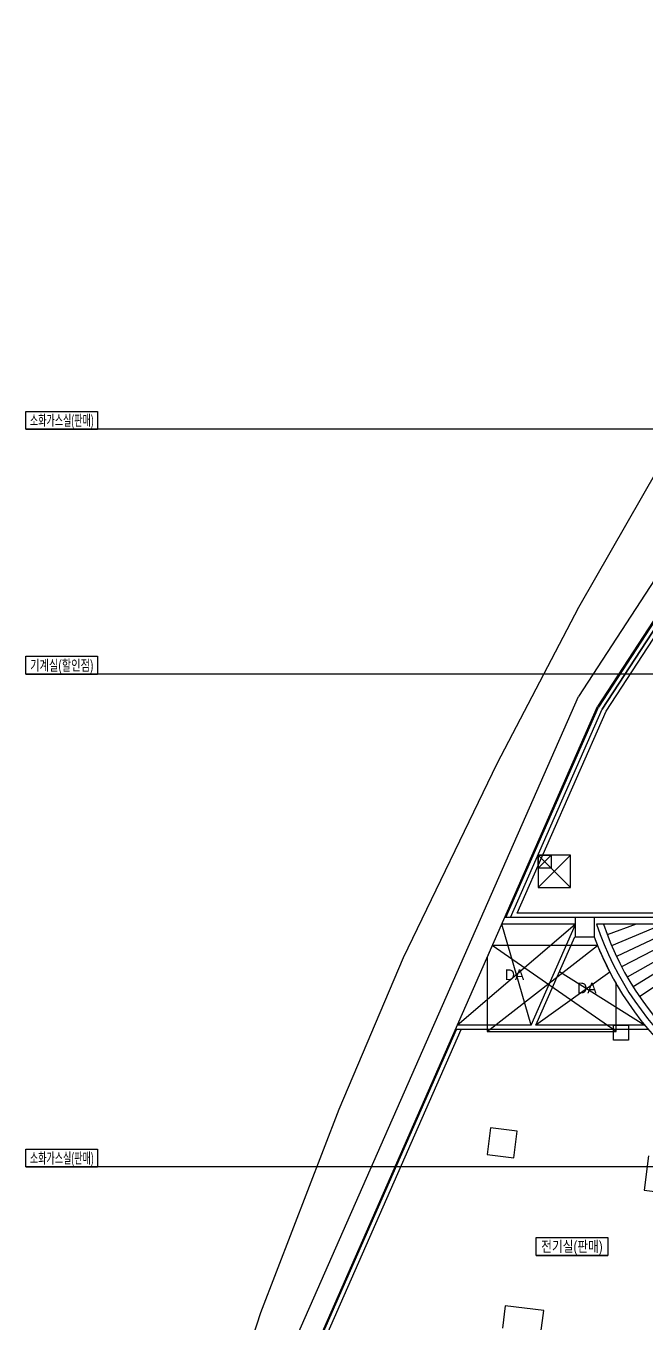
# Model space of a CAD drawing. Header units: millimetres. Extents: x -7718 to 421089, y 87466 to 341395.
# Drawn here: x 70940 to 99750, y 194709 to 254959 of the extents above; entities that cross this region are included whole.
import ezdxf
from ezdxf.enums import TextEntityAlignment as Align

# ---------------------------------------------------------------- set-up
doc = ezdxf.new("R2010")
doc.units = ezdxf.units.MM
doc.header["$LTSCALE"] = 200
doc.header["$MEASUREMENT"] = 0
for name, color, linetype in [('e-plan', 9, 'CONTINUOUS'), ('e-room-box', 7, 'CONTINUOUS'), ('e-text', 6, 'CONTINUOUS')]:
    doc.layers.add(name, color=color, linetype=linetype)
doc.styles.add('kiahn', font='HY울릉도L.TTF')
doc.styles.add('돋움', font='Dotum.ttf')

msp = doc.modelspace()

# ---------------------------------------------------------------- linework, layer by layer
at = {"layer": 'e-plan'}
for p, q in [((116967, 254959), (96652, 223795)), ((117509, 253959), (97534, 223317)), ((101307, 236058), (96652, 227925)), ((104889, 234509), (97578, 223293)), ((105128, 234509), (97755, 223197)), ((97755, 223197), (105128, 234509)), ((97931, 223102), (105236, 234309)), ((96652, 227925), (92855, 220658)), ((79188, 184153), (96652, 223795)), ((80154, 183865), (97534, 223317)), ((93268, 213509), (97578, 223293)), ((93486, 213509), (97755, 223197)), ((93486, 213509), (97755, 223197)), ((93793, 213709), (97931, 223102)), ((92855, 220658), (88492, 211633)), ((96279, 214909), (94779, 216409)), ((94779, 214909), (96279, 216409)), ((94779, 215809), (95379, 216409)), ((95379, 215809), (94779, 216409)), ((94779, 216409), (95379, 216409)), ((94779, 215809), (94779, 216409)), ((96279, 216409), (94779, 216409)), ((94779, 216409), (94779, 214909)), ((95379, 216409), (95379, 215809)), ((96279, 214909), (96279, 216409)), ((95379, 215809), (94779, 215809)), ((94779, 214909), (96279, 214909)), ((100534, 213509), (93213, 213509)), ((100534, 213509), (93486, 213509)), ((100494, 213709), (93793, 213709)), ((91010, 208509), (96503, 213209)), ((96503, 213209), (93081, 213209)), ((94453, 208509), (93081, 213209)), ((94453, 208509), (96503, 213162)), ((100594, 213209), (97495, 213209)), ((99339, 213209), (97991, 212704)), ((100594, 213209), (98193, 212202)), ((101769, 213271), (98415, 211708)), ((101946, 212917), (98657, 211223)), ((94671, 208509), (96477, 212609)), ((96503, 212609), (96477, 212609, 0)), ((102138, 212570), (98917, 210749)), ((102343, 212230), (99195, 210285)), ((88492, 211633), (85495, 204583)), ((102561, 211900), (99492, 209832)), ((98107, 210980), (94671, 208509)), ((95773, 211010), (99735, 208509)), ((94453, 208509), (91010, 208509)), ((99735, 208509), (94671, 208509)), ((83840, 192109), (90977, 208309)), ((84059, 192109), (91196, 208309)), ((99902, 208309), (90922, 208309)), ((85495, 204583), (81849, 195142)), ((99904, 202432), (99709, 200844)), ((99709, 200844), (101297, 200649)), ((93246, 195466), (93118, 194424)), ((95032, 195247), (93246, 195466)), ((94904, 194205), (95032, 195247)), ((81849, 195142), (78832, 185847))]:
    msp.add_line(p, q, dxfattribs=at)
at = {"layer": 'e-plan', "ltscale": 0.5}
for p, q in [((97403, 213509), (96503, 213509)), ((96503, 213509), (96503, 212609)), ((97403, 212609), (97403, 213509)), ((96503, 212609), (97403, 212609)), ((98278, 208509), (98978, 208509)), ((98278, 207809), (98278, 208509)), ((98978, 208509), (98978, 207809)), ((98978, 207809), (98278, 207809)), ((92558, 203737), (92406, 202496)), ((93799, 203584), (92558, 203737)), ((93647, 202344), (93799, 203584)), ((92406, 202496), (93647, 202344))]:
    msp.add_line(p, q, dxfattribs=at)
at = {"layer": 'e-plan', "ltscale": 0.7}
for p, q in [((92403, 208209), (97541, 212209)), ((92640, 212209), (92403, 211669)), ((98403, 208209), (92640, 212209)), ((97541, 212209), (92640, 212209)), ((92403, 211669), (92403, 208209)), ((98403, 208209), (98403, 210439)), ((92403, 208209), (98403, 208209))]:
    msp.add_line(p, q, dxfattribs=at)
at = {"layer": 'e-plan'}
for radius, start in [(14000, 198.15042), (13700, 198.56221), (14300, 200.29998)]:
    msp.add_arc((110798, 217570), radius, start, 263.31994, dxfattribs=at)
at = {"layer": 'e-plan', "ltscale": 0.7}
msp.add_arc((110798, 217570), 14300, 202.01866, 209.91031, dxfattribs=at)
at = {"layer": 'e-room-box'}
for p, q in [((70940, 237043), (74273, 237043)), ((70940, 236210), (70940, 237043)), ((74273, 237043), (74273, 236210)), ((70940, 236210), (74273, 236210)), ((74273, 236210), (70940, 236210)), ((120808, 236210), (74273, 236210)), ((70940, 225657), (74273, 225657)), ((70940, 224824), (70940, 225657)), ((74273, 225657), (74273, 224824)), ((100368, 224824), (70940, 224824)), ((70940, 224824), (74273, 224824)), ((74273, 224824), (70940, 224824)), ((70940, 202752), (74273, 202752)), ((70940, 201919), (70940, 202752)), ((74273, 202752), (74273, 201919)), ((70940, 201919), (74273, 201919)), ((74273, 201919), (70940, 201919)), ((108159, 201919), (74273, 201919)), ((94677, 198645), (98010, 198645)), ((94677, 197811), (94677, 198645)), ((98010, 198645), (98010, 197811)), ((94677, 197811), (98010, 197811)), ((98010, 197811), (94677, 197811))]:
    msp.add_line(p, q, dxfattribs=at)

# ---------------------------------------------------------------- texts
at = {"layer": 'e-plan', "style": 'kiahn'}
for p in [(93673, 210853), (97040, 210236)]:
    msp.add_text('DA', height=500, dxfattribs=at).set_placement(p, align=Align.MIDDLE_CENTER)
at = {"layer": 'e-text', "style": '돋움'}
for s, width, p in [('소화가스실(판매)', 0.6, (72607, 236627)), ('기계실(할인점)', 0.7, (72607, 225240)), ('소화가스실(판매)', 0.6, (72607, 202335)), ('전기실(판매)', 0.8, (96344, 198228))]:
    msp.add_text(s, height=500, dxfattribs=dict(at, width=width)).set_placement(p, align=Align.MIDDLE_CENTER)

doc.saveas('drawing.dxf')
